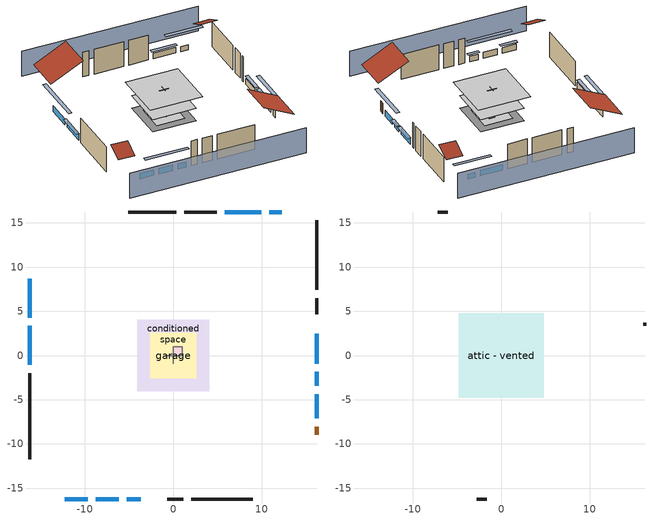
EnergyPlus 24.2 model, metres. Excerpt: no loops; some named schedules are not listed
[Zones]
central ac and furnace airloop ret air zone
 floor adiabatic (AdiabaticConst): 0,0 0,1 1,1 1,0 z0
 wall adiabatic (AdiabaticConst): 0,1 0,0 1,0 1,1 0,1 z0:1
 ceiling adiabatic (AdiabaticConst): 1,0 1,1 0,1 0,0 z1
conditioned space
 floor to garage (Floor1 construction): -2.59,-2.59 -2.59,2.59 2.59,2.59 2.59,-2.59 z0
 floor adiabatic (AdiabaticFloorConstruction): -4.05,-4.05 -4.05,4.05 4.05,4.05 4.05,-4.05 z2.44
 floor foundation (Slab2 construction): -4.05,-4.05 -4.05,4.05 4.05,4.05 4.05,-4.05 z0
 wall outside (AdiabaticWallConstruction 1): 16.24,-8.96 16.24,-8.04 z0:2.03
 wall outside (AdiabaticWallConstruction): -16.24,8.67 -16.24,4.27 / -16.24,3.34 -16.24,-1.06 z0:1.19; -12.25,-16.24 -9.67,-16.24 / 16.24,-0.94 16.24,2.46 / -8.74,-16.24 -6.17,-16.24 z0:1.13; 12.25,16.24 10.87,16.24 z0:0.95; 9.95,16.24 5.83,16.24 z0:1.1; 16.24,-7.11 16.24,-4.38 z0:1.22; 16.24,-3.45 16.24,-1.86 z0:1.07; -5.24,-16.24 -3.68,-16.24 z0:1.04
 wall outside (Wall3 construction): -16.24,-1.99 -16.24,-11.76 z0:4.88
 wall outside (Wall4 construction): 0.32,16.24 -5.11,16.24 z0:4.88
 wall outside (Wall7 construction): 16.24,7.42 16.24,15.31 z0:4.88
 wall outside (Wall8 construction): 2.05,-16.24 8.98,-16.24 z0:4.88
 wall to garage (Wall5 construction): 0,-0.91 0,0.91 z0:4.88
 wall to garage (Wall6 construction): 0.91,0 -0.91,0 z0:4.88
 window (WindowConstruction): -16.24,8.67 -16.24,4.27 z0:1.19
 window (WindowConstruction 9): -12.25,-16.24 -9.67,-16.24 z0:1.13
 window (WindowConstruction 1): -16.24,3.34 -16.24,-1.06 z0:1.19
 window (WindowConstruction 2): 12.25,16.24 10.88,16.24 z0:0.94
 window (WindowConstruction 3): 9.95,16.24 5.83,16.24 z0:1.1
 window (WindowConstruction 4): 16.24,-7.11 16.24,-4.38 z0:1.22
 window (WindowConstruction 5): 16.24,-3.45 16.24,-1.86 z0:1.07
 window (WindowConstruction 6): 16.24,-0.93 16.24,2.46 z0:1.13
 window (WindowConstruction 7): -8.74,-16.24 -6.17,-16.24 z0:1.13
 window (WindowConstruction 8): -5.24,-16.24 -3.69,-16.24 z0:1.04
 door (Door): 16.24,-8.96 16.24,-8.04 z0:2.03
 ceiling adiabatic (AdiabaticFloorConstruction): 4.05,-4.05 4.05,4.05 -4.05,4.05 -4.05,-4.05 z2.44
garage
 floor foundation (Slab1 construction): -2.59,-2.59 -2.59,2.59 2.59,2.59 2.59,-2.59 z0
 wall outside (Wall1 construction): 4.9,16.24 1.24,16.24 z0:4.88
 wall outside (Wall12 construction): -0.7,-16.24 1.12,-16.24 z0:4.88
 wall outside (Wall2 construction): 16.24,4.66 16.24,6.49 z0:4.88
attic - vented
 floor to conditioned space (Floor2 construction Reversed): -4.8,-4.8 -4.8,4.8 4.8,4.8 4.8,-4.8 z4.88
 wall outside (Wall10 construction): -2.76,-16.24 -1.63,-16.24 z0:4.88
 wall outside (Wall11 construction): 16.24,3.39 16.24,3.73 z0:4.88
 wall outside (Wall9 construction): -6.04,16.24 -7.16,16.24 z0:4.88
 roof outside (Roof1 construction): -16.24,9.6,4.88 -10.3,9.6,7.85 -10.3,16.24,7.85 -16.24,16.24,4.88
 roof outside (Roof2 construction): 13.18,16.24,4.88 13.18,13.5,6.24 16.24,13.5,6.24 16.24,16.24,4.88
 roof outside (Roof3 construction): -13.18,-16.24,4.88 -13.18,-13.5,6.24 -16.24,-13.5,6.24 -16.24,-16.24,4.88
 roof outside (Roof4 construction): 16.24,-9.89,4.88 10.56,-9.89,7.72 10.56,-16.24,7.72 16.24,-16.24,4.88
shading: 16.24,20.81 -16.24,20.81 / -16.24,-20.81 16.24,-20.81 z0:4.88; -16.24,1.53 -16.24,11.41 -16.85,11.41 -16.85,1.53 z3.93; -9.37,-16.24 -12.56,-16.24 -12.56,-16.85 -9.37,-16.85 z1.43; -16.24,-1.37 -16.24,3.64 -16.85,3.64 -16.85,-1.37 z1.49; 8.13,16.24 14.99,16.24 14.99,16.85 8.13,16.85 z3.69; 5.53,16.24 10.25,16.24 10.25,16.85 5.53,16.85 z1.4; 16.24,-1.63 16.24,-9.86 16.85,-9.86 16.85,-1.63 z3.96; 16.24,-1.56 16.24,-3.75 16.85,-3.75 16.85,-1.56 z1.37; 16.24,2.76 16.24,-1.24 16.85,-1.24 16.85,2.76 z1.43; -3.42,-16.24 -11.49,-16.24 -11.49,-16.85 -3.42,-16.85 z3.87; -3.38,-16.24 -5.54,-16.24 -5.54,-16.85 -3.38,-16.85 z1.34
[Building]
Building 1: Terrain=Suburbs
[Site:Location]
Portland Intl Arpt_OR: Latitude {deg}=45.59; Longitude {deg}=-122.6; Time Zone {hr}=-8; Elevation {m}=33; Keep Site Location Information=Yes
[Site:GroundTemperature:Shallow]
10.2558, 8.96328, 8.85977, 9.47314, 11.9355, 14.3863, 16.5111, 17.8571, 17.9714, 16.8767, 14.8061, 12.4304
[Site:WaterMainsTemperature]
Calculation Method=Schedule; Temperature Schedule=mains temperature schedule
[Material] Roughness=Rough; Thermal Absorptance=0.9
Name | Thickness {m} | Conductivity {W/m-K} | Density {kg/m3} | Specific Heat {J/kg-K} | Solar Absorptance | Visible Absorptance
asphalt or fiberglass shingles | 0.00635 | 0.162714 | 1121.4 | 1465.45 | 0.85 | 0.85
ceiling loosefill ins | 0.254 | 0.0480833 | 16.02 | 1046.75 | 0.7 | 0.7
ceiling stud and cavity | 0.1397 | 0.104117 | 65.682 | 1177.47 | 0.7 | 0.7
concrete 4.0 in. | 0.1016 | 1.803125 | 2242.8 | 837.4 | 0.7 | 0.7
door material | 0.04445 | 0.0612267 | 512.64 | 1214.23 | 0.7 | 0.7
floor covering | 0.0127 | 0.0433444 | 54.468 | 1339.84 | 0.6 | 0.6
floor covering 1 | 0.0127 | 0.0450781 | 54.468 | 1339.84 | 0.9 | 0.9
floor rigid ins; wall rigid ins | 0.512978 | 0.029427 | 32.04 | 1214.23 | 0.7 | 0.7
floor stud and cavity | 0.1397 | 0.923637 | 92.3553 | 1139.71 | 0.7 | 0.7
floor stud and cavity 1 | 0.1397 | 1.75129 | 37.0049 | 1207.88 | 0.7 | 0.7
furniture material conditioned space 1; furniture material garage 1 | 0.1524 | 0.115458 | 640.8 | 1214.23 | 0.6 | 0.6
gypsum board | 0.0127 | 0.160291 | 801 | 837.4 | 0.6 | 0.6
osb sheathing 0.5 in. | 0.0127 | 0.115458 | 512.64 | 1214.23 | 0.6 | 0.6
osb sheathing 0.5 in. 1; osb sheathing 0.5 in. 2; osb sheathing 0.5 in. 3 | 0.0127 | 0.115458 | 512.64 | 1214.23 | 0.7 | 0.7
osb sheathing 0.75 in. | 0.01905 | 0.115458 | 512.64 | 1214.23 | 0.7 | 0.7
roof rigid ins | 0.00281632 | 0.029427 | 32.04 | 1214.23 | 0.7 | 0.7
wall stud and cavity | 0.1397 | 0.727959 | 139.0536 | 1170.24 | 0.6 | 0.6
wall stud and cavity 1 | 0.1397 | 0.117713 | 139.0536 | 1170.24 | 0.7 | 0.7
wall stud and cavity 2 | 0.1397 | 0.103501 | 139.0536 | 1170.24 | 0.7 | 0.7
wall stud and cavity 3 | 0.0889 | 0.380278 | 52.3479 | 1209.89 | 0.7 | 0.7
wall stud and cavity 4 | 0.0889 | 0.391764 | 83.0341 | 1211.67 | 0.7 | 0.7
wood siding | 0.0254 | 0.102417 | 544.68 | 1172.36 | 0.85 | 0.85
wood siding 1; wood siding 2 | 0.0254 | 0.102417 | 544.68 | 1172.36 | 0.7 | 0.7
[Material:NoMass]
Adiabatic: Roughness=Rough; Thermal Resistance {m2-K/W}=176.1; Thermal Absorptance=0.9; Solar Absorptance=0.7; Visible Absorptance=0.7
[WindowMaterial:SimpleGlazingSystem]
WindowMaterial: U-Factor {W/m2-K}=2.78222; Solar Heat Gain Coefficient=0.56
[Construction]
AdiabaticConst: Adiabatic
AdiabaticFloorConstruction: floor stud and cavity 1, floor rigid ins, osb sheathing 0.75 in., floor covering
AdiabaticWallConstruction: wood siding 1, wall rigid ins, wall stud and cavity 3, gypsum board
AdiabaticWallConstruction 1: wood siding 2, wall rigid ins, wall stud and cavity 3, gypsum board
Door: door material
Floor1 construction: floor stud and cavity, osb sheathing 0.75 in., floor covering
Floor2 construction Reversed: gypsum board, ceiling stud and cavity, ceiling loosefill ins
furniture construction conditioned space 1: furniture material conditioned space 1
furniture construction garage 1: furniture material garage 1
PartitionWallConstruction: gypsum board, wall stud and cavity 4, gypsum board
Roof1 construction; Roof2 construction; Roof3 construction; Roof4 construction: asphalt or fiberglass shingles, roof rigid ins, osb sheathing 0.5 in.
Slab1 construction: concrete 4.0 in.
Slab2 construction: concrete 4.0 in., floor covering 1
Wall1 construction; Wall2 construction: wood siding, osb sheathing 0.5 in. 1, wall stud and cavity
Wall10 construction; Wall11 construction; Wall12 construction; Wall9 construction: wood siding, osb sheathing 0.5 in. 2, wall stud and cavity
Wall3 construction; Wall4 construction: wood siding, osb sheathing 0.5 in. 1, wall stud and cavity 1, gypsum board
Wall5 construction: osb sheathing 0.5 in. 2, wall stud and cavity 2, gypsum board
Wall6 construction: osb sheathing 0.5 in. 3, wall stud and cavity 2, gypsum board
Wall7 construction; Wall8 construction: wood siding, osb sheathing 0.5 in. 2, wall stud and cavity 1, gypsum board
WindowConstruction; WindowConstruction 1; WindowConstruction 2; WindowConstruction 3; WindowConstruction 4; WindowConstruction 5; WindowConstruction 6; WindowConstruction 7; WindowConstruction 8; WindowConstruction 9: WindowMaterial
[Zone] Multiplier=1
Name | Volume {m3} | Part of Total Floor Area
attic - vented | 66.0439 | Yes
central ac and furnace airloop ret air zone | 1 | No
conditioned space | 384.656 | Yes
garage | 65.242 | Yes
[Space]
Name | Zone | Volume {m3} | Space Type
attic - vented 1 | attic - vented | 66.0439
central ac and furnace airloop ret air space | central ac and furnace airloop ret air zone |  | Plenum Space Type
conditioned space 1 | conditioned space | 384.656
garage 1 | garage | 65.242
[OtherEquipment] Design Level Calculation Method=EquipmentLevel
Name | Fuel Type | Zone or ZoneList or Space or SpaceList | Schedule | Design Level {W} | Fraction Latent | Fraction Radiant | Fraction Lost
central ac and furnace airloop_0 RetCondToDZ; central ac and furnace airloop_0 SupCondToDZ; central ac and furnace airloop_0 SupSensLkToDZ | None | attic - vented 1 | Always On Discrete | 0 | 0 | 0 | 0
central ac and furnace airloop_0 SupLatLkToDZ | None | attic - vented 1 | Always On Discrete | 0 | 1 | 0 | 0
central ac and furnace airloop_0 RetCondToRP; central ac and furnace airloop_0 RetSensLkToRP | None | central ac and furnace airloop ret air space | Always On Discrete | 0 | 0 | 0 | 0
central ac and furnace airloop_0 RetLatLkToRP | None | central ac and furnace airloop ret air space | Always On Discrete | 0 | 1 | 0 | 0
central ac and furnace airloop_0 SupCondToLv; central ac and furnace airloop_0 SupSensLkToCond; mech vent house fan sensible load | None | conditioned space 1 | Always On Discrete | 0 | 0 | 0 | 0
central ac and furnace airloop_0 SupLatLkToCond; mech vent house fan latent load | None | conditioned space 1 | Always On Discrete | 0 | 1 | 0 | 0
clothes dryer 1 | NaturalGas | conditioned space 1 | clothes_dryer | 5959.4 | 0.015 | 0.081 | 0.85
cooking range 1 | Electricity | conditioned space 1 | cooking_range | 0 | 0.08 | 0.432 | 0.2
general water use latent | None | conditioned space 1 | general water use schedule | 44.1266 | 1 | 0 | 0
general water use sensible | None | conditioned space 1 | general water use schedule | -43.4886 | 0 | 0.6 | 0
water heater energy adjustment1 | Electricity | garage 1 | Always On Discrete | 0.01 | 0 | 0 | 1
water heater lat | None | garage 1 | Always On Discrete | 0 | 1 | 0 | 0
water heater sens | None | garage 1 | Always On Discrete | 0 | 0 | 0 | 0
[ZoneInfiltration:DesignFlowRate] Schedule=Always On Discrete; Design Flow Rate Calculation Method=Flow/Zone; Design Flow Rate {m3/s}=0
Name | Zone or ZoneList or Space or SpaceList
attic_vented 1 duct leakage imbalance infil flow | attic - vented 1
infil flow; natural vent flow; whole house fan flow | conditioned space 1
[ZoneInfiltration:EffectiveLeakageArea] Schedule=Always On Discrete
Name | Zone or Space | Effective Air Leakage Area {cm2} | Stack Coefficient | Wind Coefficient
infil attic - vented 1 | attic - vented 1 | 3074.78 | 0.000149348 | 4.14799e-05
infil garage 1 | garage 1 | 339.796 | 0.000129147 | 4.38083e-05
[ZoneMixing] Schedule=Always On Continuous; Design Flow Rate Calculation Method=Flow/Zone; Design Flow Rate {m3/s}=0
Name | Zone or Space | Source Zone or Space
central ac and furnace airloop_0 ZoneMixCondToDZ mix; whole house fan mix | attic - vented | conditioned space
central ac and furnace airloop_0 ZoneMixDZToCond mix | conditioned space | attic - vented
[SpaceList]
Plenum Space Type: central ac and furnace airloop ret air space
[SurfaceProperty:ExposedFoundationPerimeter] Exposed Perimeter Calculation Method=TotalExposedPerimeter
Name | Total Exposed Perimeter {m}
Slab2 | 29.74848
Slab1 | 14.6304
[SurfaceProperty:IncidentSolarMultiplier] Incident Solar Multiplier=1; Incident Solar Multiplier Schedule=trans schedule winter=0.85 summer=0.7
Window1; Window10; Window2; Window3; Window4; Window5; Window6; Window7; Window8; Window9
[InternalMass]
Name | Construction | Zone or ZoneList | Space or SpaceList | Surface Area {m2}
furniture mass conditioned space 1 | furniture construction conditioned space 1 | conditioned space | conditioned space 1 | 63.09974
partition wall mass | PartitionWallConstruction | conditioned space | conditioned space 1 | 157.749
furniture mass garage 1 | furniture construction garage 1 | garage | garage 1 | 2.67561
[Lights] Design Level Calculation Method=LightingLevel; Return Air Fraction=0; Fraction Radiant=0.6; Fraction Visible=0.2; Fraction Replaceable=1
Name | Zone or ZoneList or Space or SpaceList | Schedule | Lighting Level {W}
interior lighting | conditioned space 1 | lighting_interior | 251.894
garage lighting | garage 1 | lighting_garage | 8.83085
[People]
occupants: Zone or ZoneList or Space or SpaceList=conditioned space 1; Number of People Schedule=occupants; Number of People Calculation Method=People; Number of People=2; Fraction Radiant=0.314171; Sensible Heat Fraction=0.56303; Activity Level Schedule=occupants activity schedule; Carbon Dioxide Generation Rate {m3/s-W}=0; Enable ASHRAE 55 Comfort Warnings=No; Mean Radiant Temperature Calculation Type=EnclosureAveraged
[ElectricEquipment] Design Level Calculation Method=EquipmentLevel
Name | Zone or ZoneList or Space or SpaceList | Schedule | Design Level {W} | Fraction Latent | Fraction Radiant | Fraction Lost
clothes dryer | conditioned space 1 | clothes_dryer | 448.576 | 0.015 | 0.081 | 0.85
clothes washer | conditioned space 1 | clothes_washer | 320.114 | 0.03 | 0.162 | 0.7
cooking range | conditioned space 1 | cooking_range | 1230.91 | 0.08 | 0.432 | 0.2
fridge | conditioned space 1 | fridge schedule | 46.9578 | 0 | 0.6 | 0
mech vent bath fan 0 | conditioned space 1 | mech vent bath fan 0 schedule | 30 | 0 | 0 | 1
mech vent house fan | conditioned space 1 | mech vent house fan schedule | 0 | 0 | 0 | 1
mech vent house fan cfis | conditioned space 1 | mech vent house fan cfis schedule | 0 | 0 | 0 | 0
mech vent range fan 0 | conditioned space 1 | mech vent range fan 0 schedule | 30 | 0 | 0 | 1
misc permanent spa heater | conditioned space 1 | misc permanent spa heater schedule | 341.201 | 0 | 0 | 1
misc permanent spa pump | conditioned space 1 | misc permanent spa pump schedule | 356.813 | 0 | 0 | 1
misc plug loads | conditioned space 1 | plug_loads_other | 160.82 | 0.021 | 0.558 | 0.049
misc tv | conditioned space 1 | plug_loads_tv | 200.274 | 0 | 0.6 | 0
whole house fan | conditioned space 1 | Always On Discrete | 0 | 0 | 0 | 1
freezer | garage 1 | freezer schedule | 194.914 | 0 | 0.6 | 0
[AvailabilityManager:Scheduled]
central ac and furnace airloop Availability Manager: Schedule=Always On Discrete
[AirLoopHVAC:ReturnPlenum]
Air Loop HVAC Return Plenum 1: Zone=central ac and furnace airloop ret air zone
[Foundation:Kiva] Wall Height Above Grade {m}=0.1016; Wall Depth Below Slab {m}=0.2032
Name | Initial Indoor Air Temperature {C}
Foundation Kiva 1 | 13.4258
Foundation Kiva 2 | 18.3333
[Foundation:Kiva:Settings]
Soil Conductivity {W/m-K}=1.9041; Soil Density {kg/m3}=1842.3; Soil Specific Heat {J/kg-K}=418.7; Ground Solar Absorptivity=0.9; Ground Thermal Absorptivity=0.9; Ground Surface Roughness {m}=0.03; Far-Field Width {m}=40; Deep-Ground Boundary Condition=ZeroFlux; Deep-Ground Depth {m}=40; Minimum Cell Dimension {m}=0.2; Maximum Cell Growth Coefficient=3; Simulation Timestep=Timestep
[Exterior:Lights]
exterior lighting: Schedule=exterior lighting schedule; Design Level {W}=7.09205
[EnergyManagementSystem:GlobalVariable]
central_ac_and_furnace_airloop_0_DuctImbalLkExhFanEquivCond
central_ac_and_furnace_airloop_0_DuctImbalLkExhFanEquivDZ
central_ac_and_furnace_airloop_0_DuctImbalLkSupFanEquivCond
central_ac_and_furnace_airloop_0_DuctImbalLkSupFanEquivDZ
central_ac_and_furnace_airloop_0_DZ_T
central_ac_and_furnace_airloop_0_DZ_W
central_ac_and_furnace_airloop_0_RetCondToDZ
central_ac_and_furnace_airloop_0_RetCondToRP
central_ac_and_furnace_airloop_0_RetLatLkToRP
central_ac_and_furnace_airloop_0_RetSensLkToRP
central_ac_and_furnace_airloop_0_SupCondToDZ
central_ac_and_furnace_airloop_0_SupCondToLv
central_ac_and_furnace_airloop_0_SupLatLkToCond
central_ac_and_furnace_airloop_0_SupLatLkToDZ
central_ac_and_furnace_airloop_0_SupSensLkToCond
central_ac_and_furnace_airloop_0_SupSensLkToDZ
central_ac_and_furnace_airloop_0_ZoneMixCondToDZ
central_ac_and_furnace_airloop_0_ZoneMixDZToCond
central_ac_and_furnace_airloop_AH_MFR
central_ac_and_furnace_airloop_AH_Tout
central_ac_and_furnace_airloop_AH_VFR
central_ac_and_furnace_airloop_AH_Wout
central_ac_and_furnace_airloop_Fan_RTF
central_ac_and_furnace_airloop_RA_T
central_ac_and_furnace_airloop_Ra_W
infil_program_Qfan
infil_program_Qinf
natural_vent_program_Qnv
natural_vent_program_Qwhf
[EnergyManagementSystem:Sensor]
Name | Output:Variable or Output:Meter Index Key | Output:Variable or Output:Meter
airflow_gain | infil flow | Infiltration Sensible Heat Gain Energy
airflow_gain_1 | natural vent flow | Infiltration Sensible Heat Gain Energy
airflow_gain_2 | whole house fan flow | Infiltration Sensible Heat Gain Energy
airflow_loss | infil flow | Infiltration Sensible Heat Loss Energy
airflow_loss_1 | natural vent flow | Infiltration Sensible Heat Loss Energy
airflow_loss_2 | whole house fan flow | Infiltration Sensible Heat Loss Energy
central_ac_and_furnace_airloop_0_DZ_T_s | attic - vented | Zone Air Temperature
central_ac_and_furnace_airloop_0_DZ_W_s | attic - vented | Zone Mean Air Humidity Ratio
central_ac_and_furnace_airloop_AH_MFR_s | Node 6 | System Node Mass Flow Rate
central_ac_and_furnace_airloop_AH_Tout_s | Node 6 | System Node Temperature
central_ac_and_furnace_airloop_AH_VFR_s | Node 6 | System Node Current Density Volume Flow Rate
central_ac_and_furnace_airloop_AH_Wout_s | Node 6 | System Node Humidity Ratio
central_ac_and_furnace_airloop_RA_T_s | Node 9 | System Node Temperature
central_ac_and_furnace_airloop_Ra_W_s | Node 9 | System Node Humidity Ratio
clg_load_cond |  | Cooling:EnergyTransfer:Zone:CONDITIONED SPACE
clg_load_duct |  | Cooling:EnergyTransfer:Zone:CENTRAL AC AND FURNACE AIRLOOP RET AIR ZONE
clg_sp_s; clg_sp_s_1 | cooling setpoint | Schedule Value
clothes_dryer_exhaust_0_sch_s | clothes_dryer | Schedule Value
cool_season | cooling season schedule | Schedule Value
ducts_conv | central ac and furnace airloop_0 RetCondToRP | Other Equipment Convective Heating Energy
ducts_conv_1 | central ac and furnace airloop_0 RetLatLkToRP | Other Equipment Convective Heating Energy
ducts_conv_2 | central ac and furnace airloop_0 RetSensLkToRP | Other Equipment Convective Heating Energy
ducts_conv_3 | central ac and furnace airloop_0 SupCondToLv | Other Equipment Convective Heating Energy
ducts_conv_4 | central ac and furnace airloop_0 SupLatLkToCond | Other Equipment Convective Heating Energy
ducts_conv_5 | central ac and furnace airloop_0 SupSensLkToCond | Other Equipment Convective Heating Energy
ducts_rad | central ac and furnace airloop_0 RetCondToRP | Other Equipment Radiant Heating Energy
ducts_rad_1 | central ac and furnace airloop_0 RetLatLkToRP | Other Equipment Radiant Heating Energy
ducts_rad_2 | central ac and furnace airloop_0 RetSensLkToRP | Other Equipment Radiant Heating Energy
ducts_rad_3 | central ac and furnace airloop_0 SupCondToLv | Other Equipment Radiant Heating Energy
ducts_rad_4 | central ac and furnace airloop_0 SupLatLkToCond | Other Equipment Radiant Heating Energy
ducts_rad_5 | central ac and furnace airloop_0 SupSensLkToCond | Other Equipment Radiant Heating Energy
htg_load_cond |  | Heating:EnergyTransfer:Zone:CONDITIONED SPACE
htg_load_duct |  | Heating:EnergyTransfer:Zone:CENTRAL AC AND FURNACE AIRLOOP RET AIR ZONE
htg_sp_s; htg_sp_s_1 | heating setpoint | Schedule Value
hvac_availability_schedule_s | hvac availability schedule | Schedule Value
ig_ee_conv | clothes dryer | Electric Equipment Convective Heating Energy
ig_ee_conv_2 | cooking range | Electric Equipment Convective Heating Energy
ig_ee_conv_3 | fridge | Electric Equipment Convective Heating Energy
ig_ee_conv_4 | misc permanent spa heater | Electric Equipment Convective Heating Energy
ig_ee_conv_5 | misc permanent spa pump | Electric Equipment Convective Heating Energy
ig_ee_conv_6 | misc plug loads | Electric Equipment Convective Heating Energy
ig_ee_conv_7 | misc tv | Electric Equipment Convective Heating Energy
ig_ee_conv_8 | whole house fan | Electric Equipment Convective Heating Energy
ig_ee_rad | clothes dryer | Electric Equipment Radiant Heating Energy
ig_ee_rad_2 | cooking range | Electric Equipment Radiant Heating Energy
ig_ee_rad_3 | fridge | Electric Equipment Radiant Heating Energy
ig_ee_rad_4 | misc permanent spa heater | Electric Equipment Radiant Heating Energy
ig_ee_rad_5 | misc permanent spa pump | Electric Equipment Radiant Heating Energy
ig_ee_rad_6 | misc plug loads | Electric Equipment Radiant Heating Energy
ig_ee_rad_7 | misc tv | Electric Equipment Radiant Heating Energy
ig_ee_rad_8 | whole house fan | Electric Equipment Radiant Heating Energy
ig_lgt_conv | interior lighting | Lights Convective Heating Energy
ig_lgt_rad | interior lighting | Lights Radiant Heating Energy
ig_lgt_vis | interior lighting | Lights Visible Radiation Heating Energy
ig_oe_conv | clothes dryer 1 | Other Equipment Convective Heating Energy
ig_oe_conv_1 | cooking range 1 | Other Equipment Convective Heating Energy
ig_oe_conv_2 | general water use latent | Other Equipment Convective Heating Energy
ig_oe_conv_3 | general water use sensible | Other Equipment Convective Heating Energy
ig_oe_rad | clothes dryer 1 | Other Equipment Radiant Heating Energy
ig_oe_rad_1 | cooking range 1 | Other Equipment Radiant Heating Energy
ig_oe_rad_2 | general water use latent | Other Equipment Radiant Heating Energy
ig_oe_rad_3 | general water use sensible | Other Equipment Radiant Heating Energy
ig_ppl_conv | occupants | People Convective Heating Energy
ig_ppl_rad | occupants | People Radiant Heating Energy
im_conv | furniture mass conditioned space 1 | Surface Inside Face Convection Heat Gain Energy
im_conv_1 | partition wall mass | Surface Inside Face Convection Heat Gain Energy
im_ig | furniture mass conditioned space 1 | Surface Inside Face Internal Gains Radiation Heat Gain Energy
im_ig_1 | partition wall mass | Surface Inside Face Internal Gains Radiation Heat Gain Energy
im_lgt | furniture mass conditioned space 1 | Surface Inside Face Lights Radiation Heat Gain Energy
im_lgt_1 | partition wall mass | Surface Inside Face Lights Radiation Heat Gain Energy
im_sol | furniture mass conditioned space 1 | Surface Inside Face Solar Radiation Heat Gain Energy
im_sol_1 | partition wall mass | Surface Inside Face Solar Radiation Heat Gain Energy
im_surf | furniture mass conditioned space 1 | Surface Inside Face Net Surface Thermal Radiation Heat Gain Energy
im_surf_1 | partition wall mass | Surface Inside Face Net Surface Thermal Radiation Heat Gain Energy
mech_vent_bath_fan_0_sch_s | mech vent bath fan 0 schedule | Schedule Value
mech_vent_range_fan_0_sch_s | mech vent range fan 0 schedule | Schedule Value
mv_conv | mech vent bath fan 0 | Electric Equipment Convective Heating Energy
mv_conv_1 | mech vent house fan | Electric Equipment Convective Heating Energy
mv_conv_2 | mech vent house fan cfis | Electric Equipment Convective Heating Energy
mv_conv_3 | mech vent range fan 0 | Electric Equipment Convective Heating Energy
mv_conv_4 | mech vent house fan latent load | Other Equipment Convective Heating Energy
mv_conv_5 | mech vent house fan sensible load | Other Equipment Convective Heating Energy
mv_rad | mech vent bath fan 0 | Electric Equipment Radiant Heating Energy
mv_rad_1 | mech vent house fan | Electric Equipment Radiant Heating Energy
mv_rad_2 | mech vent house fan cfis | Electric Equipment Radiant Heating Energy
mv_rad_3 | mech vent range fan 0 | Electric Equipment Radiant Heating Energy
mv_rad_4 | mech vent house fan latent load | Other Equipment Radiant Heating Energy
mv_rad_5 | mech vent house fan sensible load | Other Equipment Radiant Heating Energy
natural_vent_s | natural vent schedule | Schedule Value
out_pb_s |  | Site Outdoor Air Barometric Pressure
out_wt_s |  | Site Outdoor Air Humidity Ratio
site_vw_s |  | Site Wind Speed
ss_back_out | Window1 | Surface Window Shortwave from Zone Back Out Window Heat Transfer Rate
ss_back_out_1 | Window10 | Surface Window Shortwave from Zone Back Out Window Heat Transfer Rate
ss_back_out_2 | Window2 | Surface Window Shortwave from Zone Back Out Window Heat Transfer Rate
ss_back_out_3 | Window3 | Surface Window Shortwave from Zone Back Out Window Heat Transfer Rate
ss_back_out_4 | Window4 | Surface Window Shortwave from Zone Back Out Window Heat Transfer Rate
ss_back_out_5 | Window5 | Surface Window Shortwave from Zone Back Out Window Heat Transfer Rate
